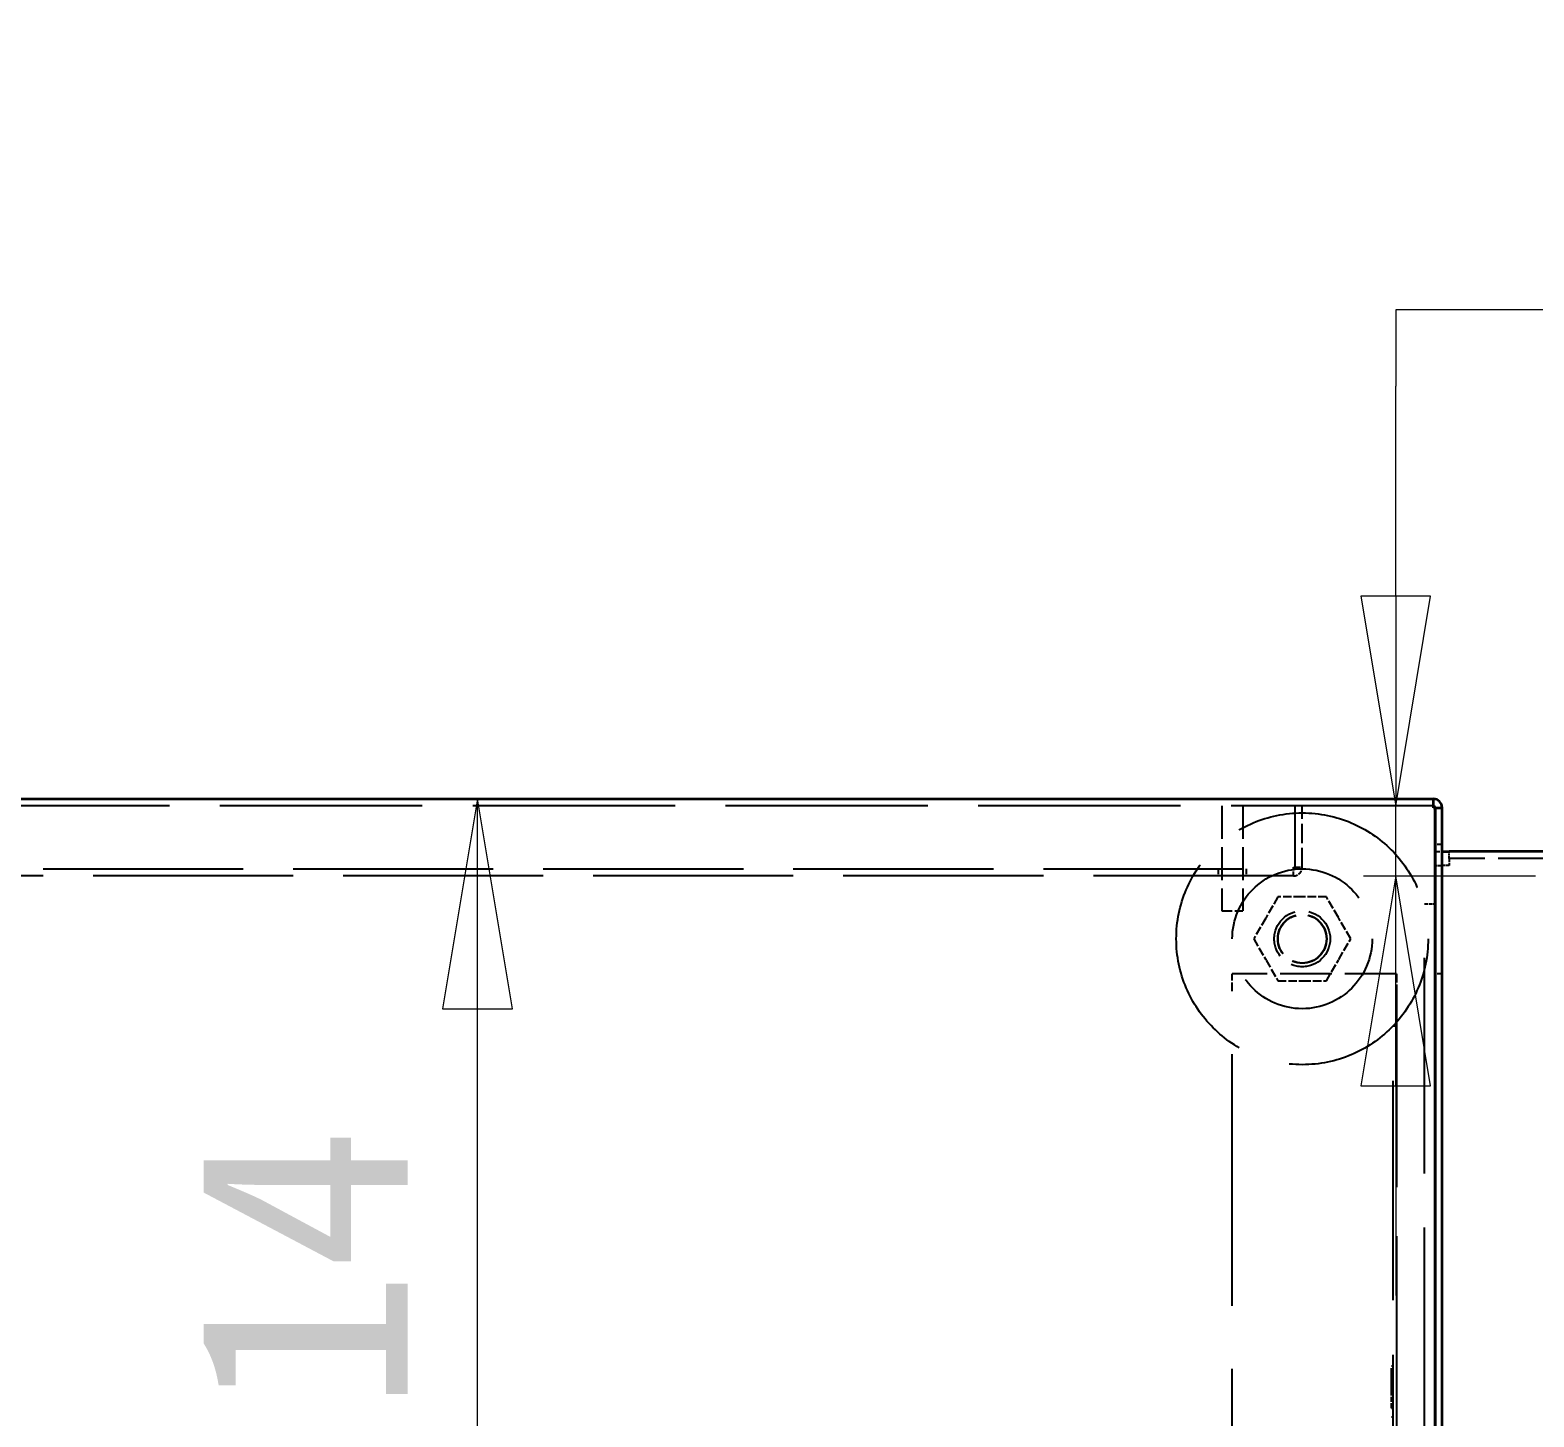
# Model space of a CAD drawing. Header units: millimetres. Extents: x 200 to 5740, y 200 to 4000.
# Drawn here: x 2244.9 to 2674.9, y 3513.5 to 3910.1 of the extents above; entities that cross this region are included whole.
import ezdxf

# ---------------------------------------------------------------- set-up
doc = ezdxf.new("R2010")
doc.units = ezdxf.units.MM
doc.header["$LTSCALE"] = 20
doc.linetypes.add('DASHED', pattern=[0.2067, 0.1654, -0.0413])
for name, color, linetype, lineweight in [('可見 (ISO)', 7, 'Continuous', 35), ('標註 (ISO)', 7, 'Continuous', 18), ('符號 (ISO)', 7, 'Continuous', 25), ('隱藏 (ISO)', 7, 'DASHED', 25)]:
    doc.layers.add(name, color=color, linetype=linetype, lineweight=lineweight)
doc.styles.add('註記文字 (JIS)', font='kaiu.ttf')
doc.dimstyles.new('預設 (JIS)', dxfattribs={"dimscale": 20, "dimtxt": 3, "dimasz": 3, "dimexe": 2, "dimexo": 1, "dimgap": 0.8, "dimtad": 1, "dimrnd": 1e-08, "dimdsep": 46, "dimtxsty": '註記文字 (JIS)', "dimblk": 'Filled-1', "dimcen": 0.09, "dimdle": 10, "dimclrd": 256, "dimclre": 256, "dimclrt": 256, "dimadec": 0, "dimazin": 2, "dimtfac": 0.833333, "dimtmove": 0, "dimatfit": 3, "dimfxl": 0, "dimtolj": 1, "dimtzin": 0, "dimlwd": -1, "dimlwe": -1, "dimarcsym": 0})
doc.dimstyles.new('預設 (JIS)$7', dxfattribs={"dimscale": 20, "dimtxt": 3, "dimasz": 2.5, "dimexe": 2, "dimexo": 1, "dimgap": 0.8, "dimtad": 1, "dimrnd": 1e-08, "dimdsep": 46, "dimtxsty": '註記文字 (JIS)', "dimblk": 'Filled-1', "dimcen": 0.09, "dimdle": 10, "dimclrd": 256, "dimclre": 256, "dimclrt": 256, "dimadec": 0, "dimazin": 2, "dimtfac": 0.833333, "dimtmove": 0, "dimatfit": 3, "dimfxl": 0, "dimtolj": 1, "dimtzin": 0, "dimlwd": -1, "dimlwe": -1, "dimarcsym": 0})

# ---------------------------------------------------------------- blocks, each defined once
blk = doc.blocks.new('Filled-1')
at = {"color": 0}
for p, q in [((0, 0), (-1, 0.1667)), ((-1, 0.1667), (-1, -0.1667)), ((-1, 0), (0, 0)), ((-1, -0.1667), (0, 0))]:
    blk.add_line(p, q, dxfattribs=at)
at = {"color": 0, "flags": 128}
blk.add_lwpolyline([(-1, -0.1667), (0, 0)], dxfattribs=at)
at = {"color": 0}
blk.add_solid([(-1, -0.1667), (0, 0), (-1, 0.1667), (-1, -0.1667)], dxfattribs=at)
blk = doc.blocks.new('*D54')
at = {"layer": 'Defpoints', "color": 0}
for p in [(2213.13, 3690.24), (2372.86, 3690.24), (1912.64, 3376.24)]:
    blk.add_point(p, dxfattribs=at)
at = {"layer": '標註 (ISO)'}
for p, q in [((2372.86, 3436.24), (2372.86, 3630.24)), ((1932.64, 3376.24), (2412.86, 3376.24))]:
    blk.add_line(p, q, dxfattribs=at)
at = {"layer": '標註 (ISO)', "xscale": 60, "yscale": 60, "zscale": 60}
for p, rotation in [((2372.86, 3690.24), 90), ((2372.86, 3376.24), 270)]:
    blk.add_blockref('Filled-1', p, dxfattribs=dict(at, rotation=rotation))
at = {"layer": '標註 (ISO)', "insert": (2292.88, 3473.9), "char_height": 60, "attachment_point": 1, "rotation": 90, "style": '註記文字 (JIS)'}
blk.add_mtext('\\A1;314', dxfattribs=at)
blk = doc.blocks.new('*D59')
at = {"layer": 'Defpoints', "color": 0}
for p in [(2625.36, 3688.24), (2635.36, 3688.24), (2606.14, 3668.24)]:
    blk.add_point(p, dxfattribs=at)
at = {"layer": '標註 (ISO)'}
for p, q in [((2800.95, 3830.13), (2635.36, 3830.13)), ((2635.36, 3830.13), (2635.36, 3808.24)), ((2635.36, 3748.24), (2635.36, 3808.24)), ((2635.36, 3668.24), (2635.36, 3688.24)), ((2626.14, 3668.24), (2675.36, 3668.24)), ((2635.36, 3608.24), (2635.36, 3548.24))]:
    blk.add_line(p, q, dxfattribs=at)
at = {"layer": '標註 (ISO)', "xscale": 60, "yscale": 60, "zscale": 60}
for p, rotation in [((2635.36, 3688.24), 270), ((2635.36, 3668.24), 90)]:
    blk.add_blockref('Filled-1', p, dxfattribs=dict(at, rotation=rotation))
at = {"layer": '標註 (ISO)', "insert": (2711.36, 3910.11), "char_height": 60, "attachment_point": 1, "style": '註記文字 (JIS)'}
blk.add_mtext('\\A1;20', dxfattribs=at)

msp = doc.modelspace()

# ---------------------------------------------------------------- linework, layer by layer
at = {"layer": '可見 (ISO)'}
for p, q in [((1851.137, 3690.24), (2646.137, 3690.24)), ((2646.137, 3687.74), (2646.137, 3690.24)), ((2646.137, 3687.74), (2646.566, 3687.74)), ((2646.566, 3687.74), (2646.566, 3092.74)), ((2646.637, 3687.74), (2646.637, 3092.74)), ((2646.637, 3687.74), (2648.637, 3687.74)), ((2648.637, 3092.74), (2648.637, 3687.74)), ((2648.637, 3675.24), (2650.637, 3675.24)), ((2698.637, 3675.24), (2650.637, 3675.24))]:
    msp.add_line(p, q, dxfattribs=at)
for radius in [2.5, 0.5]:
    msp.add_arc((2646.137, 3687.74), radius, 0, 90, dxfattribs=at)
at = {"layer": '隱藏 (ISO)', "ltscale": 17.482517}
msp.add_line((2646.137, 3688.24), (1851.137, 3688.24), dxfattribs=at)
at = {"layer": '隱藏 (ISO)', "ltscale": 2.856945}
for p, q in [((2585.637, 3688.24), (2585.637, 3658.24)), ((2591.637, 3688.24), (2591.637, 3658.24))]:
    msp.add_line(p, q, dxfattribs=at)
at = {"layer": '隱藏 (ISO)', "ltscale": 1.66651}
for p, q in [((2606.566, 3688.24), (2606.566, 3670.74)), ((2606.637, 3670.74), (2606.637, 3688.24)), ((2608.637, 3670.74), (2608.637, 3688.24))]:
    msp.add_line(p, q, dxfattribs=at)
at = {"layer": '隱藏 (ISO)', "ltscale": 0.19037}
for p, q in [((2648.637, 3677.24), (2646.637, 3677.24)), ((2650.637, 3673.24), (2650.637, 3675.24)), ((2584.637, 3670.24), (2584.637, 3668.24)), ((2592.637, 3670.24), (2592.637, 3668.24)), ((2606.637, 3670.74), (2608.637, 3670.74)), ((2646.637, 3671.24), (2648.637, 3671.24)), ((2648.637, 3640.24), (2646.637, 3640.24))]:
    msp.add_line(p, q, dxfattribs=at)
at = {"layer": '隱藏 (ISO)', "ltscale": 0.398819}
msp.add_line((2646.637, 3675.24), (2648.637, 3675.24), dxfattribs=at)
at = {"layer": '隱藏 (ISO)', "ltscale": 4.571172}
msp.add_line((2698.637, 3673.24), (2650.637, 3673.24), dxfattribs=at)
at = {"layer": '隱藏 (ISO)', "ltscale": 0.299089}
for p, q in [((2650.637, 3673.24), (2650.637, 3671.24)), ((2650.637, 3671.24), (2648.637, 3671.24))]:
    msp.add_line(p, q, dxfattribs=at)
at = {"layer": '隱藏 (ISO)', "ltscale": 17.295597}
for p, q in [((1891.137, 3670.24), (2606.137, 3670.24)), ((2606.137, 3668.24), (1891.137, 3668.24))]:
    msp.add_line(p, q, dxfattribs=at)
at = {"layer": '隱藏 (ISO)', "ltscale": 0.373886}
msp.add_line((2606.137, 3668.24), (2606.137, 3670.74), dxfattribs=at)
at = {"layer": '隱藏 (ISO)', "ltscale": 0.040783}
msp.add_line((2606.566, 3670.74), (2606.137, 3670.74), dxfattribs=at)
at = {"layer": '隱藏 (ISO)', "ltscale": 0.721853}
for p, q in [((2601.709, 3662.24), (2598.294, 3656.326)), ((2608.538, 3662.24), (2601.709, 3662.24)), ((2615.565, 3662.24), (2608.736, 3662.24)), ((2618.98, 3656.326), (2615.565, 3662.24)), ((2598.195, 3656.155), (2594.781, 3650.24)), ((2622.493, 3650.24), (2619.079, 3656.155)), ((2619.079, 3644.326), (2622.493, 3650.24)), ((2615.565, 3638.24), (2618.98, 3644.155)), ((2601.709, 3638.24), (2608.538, 3638.24)), ((2608.736, 3638.24), (2615.565, 3638.24))]:
    msp.add_line(p, q, dxfattribs=at)
at = {"layer": '隱藏 (ISO)', "ltscale": 0.018712}
for p, q in [((2608.736, 3662.24), (2608.538, 3662.24)), ((2598.294, 3656.326), (2598.195, 3656.155)), ((2619.079, 3656.155), (2618.98, 3656.326)), ((2598.195, 3644.326), (2598.294, 3644.155)), ((2618.98, 3644.155), (2619.079, 3644.326)), ((2608.538, 3638.24), (2608.736, 3638.24))]:
    msp.add_line(p, q, dxfattribs=at)
at = {"layer": '隱藏 (ISO)', "ltscale": 18.660585}
msp.add_line((2643.637, 3120.24), (2643.637, 3660.24), dxfattribs=at)
at = {"layer": '隱藏 (ISO)', "ltscale": 0.285604}
msp.add_line((2643.637, 3660.24), (2646.637, 3660.24), dxfattribs=at)
at = {"layer": '隱藏 (ISO)', "ltscale": 0.897467}
msp.add_line((2585.637, 3658.24), (2591.637, 3658.24), dxfattribs=at)
at = {"layer": '隱藏 (ISO)', "ltscale": 0.721885}
for p, q in [((2594.781, 3650.24), (2598.195, 3644.326)), ((2598.294, 3644.155), (2601.709, 3638.24))]:
    msp.add_line(p, q, dxfattribs=at)
at = {"layer": '隱藏 (ISO)', "ltscale": 0.747873}
for p, q in [((2588.637, 3635.24), (2588.637, 3640.24)), ((2635.637, 3640.24), (2635.637, 3635.24))]:
    msp.add_line(p, q, dxfattribs=at)
at = {"layer": '隱藏 (ISO)', "ltscale": 4.475937}
msp.add_line((2635.637, 3640.24), (2588.637, 3640.24), dxfattribs=at)
at = {"layer": '隱藏 (ISO)', "ltscale": 21.770681}
msp.add_line((2588.637, 3455.24), (2588.637, 3635.24), dxfattribs=at)
at = {"layer": '隱藏 (ISO)', "ltscale": 16.932753}
msp.add_line((2635.637, 3635.24), (2635.637, 3145.24), dxfattribs=at)
at = {"layer": '隱藏 (ISO)', "ltscale": 18.948557}
msp.add_line((2634.637, 3155.24), (2634.637, 3625.24), dxfattribs=at)
at = {"layer": '隱藏 (ISO)', "ltscale": 0.095135}
msp.add_line((2635.637, 3625.24), (2634.637, 3625.24), dxfattribs=at)
at = {"layer": '隱藏 (ISO)', "ltscale": 2.065064}
msp.add_line((2634.137, 3520.636), (2634.137, 3528.148), dxfattribs=at)
at = {"layer": '隱藏 (ISO)', "ltscale": 0.047517}
for p, q in [((2634.137, 3528.148), (2634.637, 3528.148)), ((2634.137, 3524.599), (2634.637, 3524.599)), ((2634.137, 3520.636), (2634.637, 3520.636)), ((2634.137, 3516.017), (2634.637, 3516.017)), ((2634.137, 3513.513), (2634.637, 3513.513))]:
    msp.add_line(p, q, dxfattribs=at)
at = {"layer": '隱藏 (ISO)', "ltscale": 0.439802}
msp.add_line((2634.137, 3516.017), (2634.137, 3520.636), dxfattribs=at)
at = {"layer": '隱藏 (ISO)', "ltscale": 18.238564}
msp.add_circle((2608.637, 3650.24), 36, dxfattribs=at)
at = {"layer": '隱藏 (ISO)', "ltscale": 15.198803}
msp.add_circle((2608.637, 3650.24), 20, dxfattribs=at)
at = {"layer": '隱藏 (ISO)', "ltscale": 4.786925}
msp.add_circle((2608.637, 3650.24), 8, dxfattribs=at)
at = {"layer": '隱藏 (ISO)', "ltscale": 4.188547}
msp.add_circle((2608.637, 3650.24), 7, dxfattribs=at)
at = {"layer": '隱藏 (ISO)', "ltscale": 4.13918}
msp.add_circle((2608.637, 3650.24), 6.918, dxfattribs=at)
at = {"layer": '隱藏 (ISO)', "ltscale": 0.373886}
msp.add_arc((2606.137, 3670.74), 2.5, 270, 0, dxfattribs=at)
at = {"layer": '隱藏 (ISO)', "ltscale": 0.074697}
msp.add_arc((2606.137, 3670.74), 0.5, 270, 0, dxfattribs=at)

# ---------------------------------------------------------------- dimensions: what is measured, and where the dimension line sits
at = {"layer": '標註 (ISO)'}
for base, p1, p2, angle, override, picture, middle in [((2635.356, 3688.24), (2606.137, 3668.24), (2625.356, 3688.24), 90, {"dimgap": 0.8, "dimtih": 1, "dimtoh": 1, "dimdec": 2, "dimse2": 1, "dimtol": 0, "dimlim": 0, "dimtp": 0, "dimtm": 0, "dimtdec": 2, "dimtofl": 1, "dimtmove": 1, "dimatfit": 1}, '*D59', (2638.007, 3830.133)), ((2372.861, 3690.24), (1912.637, 3376.24), (2213.126, 3690.24), 270, {"dimgap": 0.8, "dimdec": 2, "dimse2": 1, "dimtol": 0, "dimlim": 0, "dimtp": 0, "dimtm": 0, "dimtdec": 2, "dimtofl": 0, "dimatfit": 1}, '*D54', (2372.861, 3533.24))]:
    dim = msp.add_linear_dim(base=base, p1=p1, p2=p2, angle=angle, dimstyle='預設 (JIS)', override=override, dxfattribs=at)
    dim.commit()
    dim.dimension.update_dxf_attribs({"geometry": picture, "text_midpoint": middle, "dimtype": 160})

# ---------------------------------------------------------------- leaders
at = {"layer": '符號 (ISO)', "annotation_type": 0, "has_hookline": 1, "hookline_direction": 0, "text_width": 308.323}
msp.add_leader([(2398.637, 3240.24), (2904.039, 3550.571), (2954.039, 3550.571)], dimstyle='預設 (JIS)$7', override={"dimgap": 0, "dimtad": 1}, dxfattribs=at)

doc.saveas('drawing.dxf')
